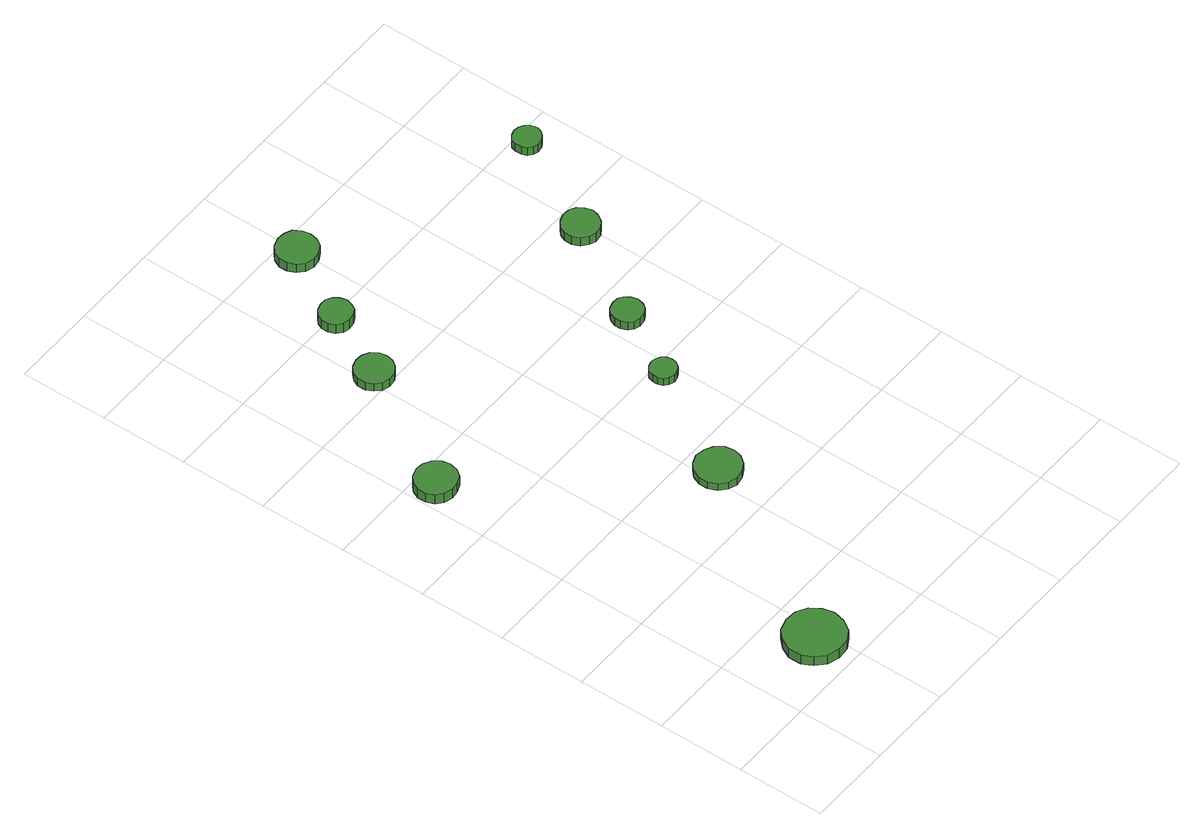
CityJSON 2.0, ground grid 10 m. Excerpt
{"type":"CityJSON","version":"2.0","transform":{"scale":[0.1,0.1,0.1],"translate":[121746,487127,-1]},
"CityObjects":{
"tree1":{"type":"SolitaryVegetationObject","attributes":{"function":"something"},"geometry":[{"type":"MultiSurface","lod":"1","boundaries":[[[0,1,2,3,4,5,6,7,8,9,10,11,12,13,14]],[[15,16,17,18,19,20,21,22,23,24,25,26,27,28,29]],[[0,29,28,1]],[[1,28,27,2]],[[2,27,26,3]],[[3,26,25,4]],[[4,25,24,5]],[[5,24,23,6]],[[6,23,22,7]],[[7,22,21,8]],[[8,21,20,9]],[[9,20,19,10]],[[10,19,18,11]],[[11,18,17,12]],[[12,17,16,13]],[[13,16,15,14]],[[14,15,29,0]]]}]},
"tree2":{"type":"SolitaryVegetationObject","attributes":{"function":"something"},"geometry":[{"type":"MultiSurface","lod":"1","boundaries":[[[30,31,32,33,34,35,36,37,38,39,40,41,42,43,44]],[[45,46,47,48,49,50,51,52,53,54,55,56,57,58,59]],[[30,59,58,31]],[[31,58,57,32]],[[32,57,56,33]],[[33,56,55,34]],[[34,55,54,35]],[[35,54,53,36]],[[36,53,52,37]],[[37,52,51,38]],[[38,51,50,39]],[[39,50,49,40]],[[40,49,48,41]],[[41,48,47,42]],[[42,47,46,43]],[[43,46,45,44]],[[44,45,59,30]]]}]},
"tree3":{"type":"SolitaryVegetationObject","attributes":{"function":"something"},"geometry":[{"type":"MultiSurface","lod":"1","boundaries":[[[60,61,62,63,64,65,66,67,68,69,70,71,72,73,74]],[[75,76,77,78,79,80,81,82,83,84,85,86,87,88,89]],[[60,89,88,61]],[[61,88,87,62]],[[62,87,86,63]],[[63,86,85,64]],[[64,85,84,65]],[[65,84,83,66]],[[66,83,82,67]],[[67,82,81,68]],[[68,81,80,69]],[[69,80,79,70]],[[70,79,78,71]],[[71,78,77,72]],[[72,77,76,73]],[[73,76,75,74]],[[74,75,89,60]]]}]},
"tree4":{"type":"SolitaryVegetationObject","attributes":{"function":"something"},"geometry":[{"type":"MultiSurface","lod":"1","boundaries":[[[90,91,92,93,94,95,96,97,98,99,100,101,102,103,104]],[[105,106,107,108,109,110,111,112,113,114,115,116,117,118,119]],[[90,119,118,91]],[[91,118,117,92]],[[92,117,116,93]],[[93,116,115,94]],[[94,115,114,95]],[[95,114,113,96]],[[96,113,112,97]],[[97,112,111,98]],[[98,111,110,99]],[[99,110,109,100]],[[100,109,108,101]],[[101,108,107,102]],[[102,107,106,103]],[[103,106,105,104]],[[104,105,119,90]]]}]},
"tree5":{"type":"SolitaryVegetationObject","attributes":{"function":"something"},"geometry":[{"type":"MultiSurface","lod":"1","boundaries":[[[120,121,122,123,124,125,126,127,128,129,130,131,132,133,134]],[[135,136,137,138,139,140,141,142,143,144,145,146,147,148,149]],[[120,149,148,121]],[[121,148,147,122]],[[122,147,146,123]],[[123,146,145,124]],[[124,145,144,125]],[[125,144,143,126]],[[126,143,142,127]],[[127,142,141,128]],[[128,141,140,129]],[[129,140,139,130]],[[130,139,138,131]],[[131,138,137,132]],[[132,137,136,133]],[[133,136,135,134]],[[134,135,149,120]]]}]},
"tree6":{"type":"SolitaryVegetationObject","attributes":{"function":"something"},"geometry":[{"type":"MultiSurface","lod":"1","boundaries":[[[150,151,152,153,154,155,156,157,158,159,160,161,162,163,164]],[[165,166,167,168,169,170,171,172,173,174,175,176,177,178,179]],[[150,179,178,151]],[[151,178,177,152]],[[152,177,176,153]],[[153,176,175,154]],[[154,175,174,155]],[[155,174,173,156]],[[156,173,172,157]],[[157,172,171,158]],[[158,171,170,159]],[[159,170,169,160]],[[160,169,168,161]],[[161,168,167,162]],[[162,167,166,163]],[[163,166,165,164]],[[164,165,179,150]]]}]},
"tree7":{"type":"SolitaryVegetationObject","attributes":{"function":"something"},"geometry":[{"type":"MultiSurface","lod":"1","boundaries":[[[180,181,182,183,184,185,186,187,188,189,190,191,192,193,194]],[[195,196,197,198,199,200,201,202,203,204,205,206,207,208,209]],[[180,209,208,181]],[[181,208,207,182]],[[182,207,206,183]],[[183,206,205,184]],[[184,205,204,185]],[[185,204,203,186]],[[186,203,202,187]],[[187,202,201,188]],[[188,201,200,189]],[[189,200,199,190]],[[190,199,198,191]],[[191,198,197,192]],[[192,197,196,193]],[[193,196,195,194]],[[194,195,209,180]]]}]},
"tree8":{"type":"SolitaryVegetationObject","attributes":{"function":"something"},"geometry":[{"type":"MultiSurface","lod":"1","boundaries":[[[210,211,212,213,214,215,216,217,218,219,220,221,222,223,224]],[[225,226,227,228,229,230,231,232,233,234,235,236,237,238,239]],[[210,239,238,211]],[[211,238,237,212]],[[212,237,236,213]],[[213,236,235,214]],[[214,235,234,215]],[[215,234,233,216]],[[216,233,232,217]],[[217,232,231,218]],[[218,231,230,219]],[[219,230,229,220]],[[220,229,228,221]],[[221,228,227,222]],[[222,227,226,223]],[[223,226,225,224]],[[224,225,239,210]]]}]},
"tree9":{"type":"SolitaryVegetationObject","attributes":{"function":"something"},"geometry":[{"type":"MultiSurface","lod":"1","boundaries":[[[240,241,242,243,244,245,246,247,248,249,250,251,252,253,254]],[[255,256,257,258,259,260,261,262,263,264,265,266,267,268,269]],[[240,269,268,241]],[[241,268,267,242]],[[242,267,266,243]],[[243,266,265,244]],[[244,265,264,245]],[[245,264,263,246]],[[246,263,262,247]],[[247,262,261,248]],[[248,261,260,249]],[[249,260,259,250]],[[250,259,258,251]],[[251,258,257,252]],[[252,257,256,253]],[[253,256,255,254]],[[254,255,269,240]]]}]},
"tree10":{"type":"SolitaryVegetationObject","attributes":{"function":"something"},"geometry":[{"type":"MultiSurface","lod":"1","boundaries":[[[270,271,272,273,274,275,276,277,278,279,280,281,282,283,284]],[[285,286,287,288,289,290,291,292,293,294,295,296,297,298,299]],[[270,299,298,271]],[[271,298,297,272]],[[272,297,296,273]],[[273,296,295,274]],[[274,295,294,275]],[[275,294,293,276]],[[276,293,292,277]],[[277,292,291,278]],[[278,291,290,279]],[[279,290,289,280]],[[280,289,288,281]],[[281,288,287,282]],[[282,287,286,283]],[[283,286,285,284]],[[284,285,299,270]]]}]}
},
"vertices":[
[115,44,24],[112,57,24],[104,69,24],[92,76,24],[78,77,24],[64,73,24],[54,63,24],[48,51,24],[48,36,24],[54,24,24],[64,14,24],[78,10,24],[92,11,24],[104,18,24],[112,30,24],[112,30,11],[104,18,11],[92,11,11],[78,10,11],[64,14,11],[54,24,11],[48,36,11],[48,51,11],[54,63,11],[64,73,11],[78,77,11],[92,76,11],[104,69,11],[112,57,11],[115,44,11],
[50,478,18],[48,487,18],[42,495,18],[33,500,18],[24,501,18],[14,498,18],[7,492,18],[3,483,18],[3,473,18],[7,464,18],[14,458,18],[24,455,18],[33,456,18],[42,460,18],[48,468,18],[48,468,5],[42,460,5],[33,456,5],[24,455,5],[14,458,5],[7,464,5],[3,473,5],[3,483,5],[7,492,5],[14,498,5],[24,501,5],[33,500,5],[42,495,5],[48,487,5],[50,478,5],
[238,263,16],[236,273,16],[229,282,16],[220,287,16],[209,289,16],[199,285,16],[191,278,16],[187,268,16],[187,258,16],[191,248,16],[199,241,16],[209,237,16],[220,239,16],[229,244,16],[236,253,16],[236,253,6],[229,244,6],[220,239,6],[209,237,6],[199,241,6],[191,248,6],[187,258,6],[187,268,6],[191,278,6],[199,285,6],[209,289,6],[220,287,6],[229,282,6],[236,273,6],[238,263,6],
[132,619,16],[130,627,16],[125,635,16],[117,639,16],[108,640,16],[99,637,16],[93,631,16],[89,623,16],[89,614,16],[93,606,16],[99,600,16],[108,597,16],[117,598,16],[125,603,16],[130,610,16],[130,610,5],[125,603,5],[117,598,5],[108,597,5],[99,600,5],[93,606,5],[89,614,5],[89,623,5],[93,631,5],[99,637,5],[108,640,5],[117,639,5],[125,635,5],[130,627,5],[132,619,5],
[167,695,18],[165,703,18],[161,709,18],[154,713,18],[146,713,18],[139,711,18],[133,706,18],[130,699,18],[130,691,18],[133,684,18],[139,679,18],[146,677,18],[154,678,18],[161,681,18],[165,688,18],[165,688,5],[161,681,5],[154,678,5],[146,677,5],[139,679,5],[133,684,5],[130,691,5],[130,699,5],[133,706,5],[139,711,5],[146,713,5],[154,713,5],[161,709,5],[165,703,5],[167,695,5],
[300,387,16],[299,393,16],[295,398,16],[290,401,16],[284,402,16],[278,400,16],[273,396,16],[271,390,16],[271,384,16],[273,378,16],[278,374,16],[284,372,16],[290,373,16],[295,376,16],[299,381,16],[299,381,6],[295,376,6],[290,373,6],[284,372,6],[278,374,6],[273,378,6],[271,384,6],[271,390,6],[273,396,6],[278,400,6],[284,402,6],[290,401,6],[295,398,6],[299,393,6],[300,387,6],
[218,779,17],[216,789,17],[211,797,17],[202,801,17],[193,802,17],[183,799,17],[176,793,17],[172,784,17],[172,775,17],[176,766,17],[183,759,17],[193,756,17],[202,757,17],[211,762,17],[216,770,17],[216,770,5],[211,762,5],[202,757,5],[193,756,5],[183,759,5],[176,766,5],[172,775,5],[172,784,5],[176,793,5],[183,799,5],[193,802,5],[202,801,5],[211,797,5],[216,789,5],[218,779,5],
[345,464,16],[343,471,16],[339,477,16],[333,481,16],[325,481,16],[318,479,16],[313,474,16],[310,467,16],[310,460,16],[313,453,16],[318,448,16],[325,446,16],[333,447,16],[339,450,16],[343,456,16],[343,456,5],[339,450,5],[333,447,5],[325,446,5],[318,448,5],[313,453,5],[310,460,5],[310,467,5],[313,474,5],[318,479,5],[325,481,5],[333,481,5],[339,477,5],[343,471,5],[345,464,5],
[414,572,17],[412,581,17],[407,588,17],[400,592,17],[391,593,17],[383,590,17],[376,584,17],[373,577,17],[373,568,17],[376,560,17],[383,554,17],[391,551,17],[400,552,17],[407,557,17],[412,564,17],[412,564,5],[407,557,5],[400,552,5],[391,551,5],[383,554,5],[376,560,5],[373,568,5],[373,577,5],[376,584,5],[383,590,5],[391,593,5],[400,592,5],[407,588,5],[412,581,5],[414,572,5],
[472,686,16],[470,693,16],[466,698,16],[461,701,16],[454,702,16],[448,700,16],[443,696,16],[441,690,16],[441,683,16],[443,677,16],[448,673,16],[454,671,16],[461,672,16],[466,675,16],[470,680,16],[470,680,5],[466,675,5],[461,672,5],[454,671,5],[448,673,5],[443,677,5],[441,683,5],[441,690,5],[443,696,5],[448,700,5],[454,702,5],[461,701,5],[466,698,5],[470,693,5],[472,686,5]
]}
